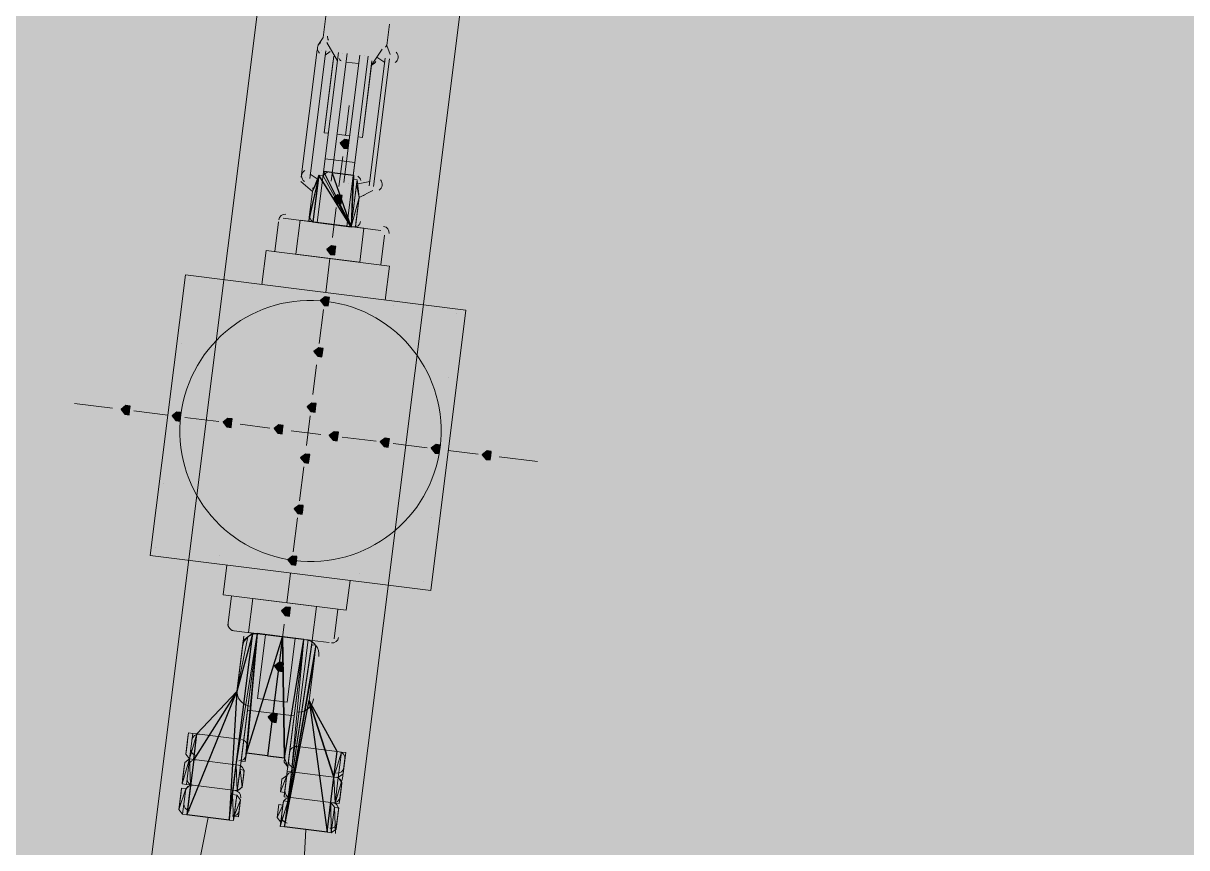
# Model space of a CAD drawing. Header units: metres. Extents: x -4 to 509425, y 7549 to 4732445.
# Drawn here: x 476065.798 to 476068.098, y 4719734.3 to 4719735.929 of the extents above; entities that cross this region are included whole.
import ezdxf

# ---------------------------------------------------------------- set-up
doc = ezdxf.new("R2010")
doc.units = ezdxf.units.M
doc.header["$LTSCALE"] = 0.01
doc.header["$MEASUREMENT"] = 0
doc.layers.get('0').update_dxf_attribs({"lineweight": 0})
doc.layers.add('_SUBESTACIÓN', color=1, linetype='Continuous')
doc.layers.add('SUBESTACION LA VID', color=253, linetype='Continuous')

# ---------------------------------------------------------------- blocks, each defined once
blk = doc.blocks.new('A$Cfff6051d')
at = {"layer": 'SUBESTACION LA VID', "transparency": 33554687}
h = blk.add_hatch(color=256, dxfattribs=at)
h.dxf.hatch_style = 2
h.paths.add_polyline_path([(476066.4413, 4719735.69), (476066.4424, 4719735.6984), (476066.434, 4719735.6994), (476066.4245, 4719735.6921), (476066.4319, 4719735.6826), (476066.4403, 4719735.6816)])
h = blk.add_hatch(color=256, dxfattribs=at)
h.dxf.hatch_style = 2
h.paths.add_polyline_path([(476066.4276, 4719735.5808), (476066.4287, 4719735.5892), (476066.4203, 4719735.5902), (476066.4108, 4719735.5829), (476066.4182, 4719735.5734), (476066.4266, 4719735.5724)])
h = blk.add_hatch(color=256, dxfattribs=at)
h.dxf.hatch_style = 2
h.paths.add_polyline_path([(476066.415, 4719735.48), (476066.4161, 4719735.4884), (476066.4077, 4719735.4894), (476066.3982, 4719735.4821), (476066.4056, 4719735.4726), (476066.414, 4719735.4716)])
h = blk.add_hatch(color=256, dxfattribs=at)
h.dxf.hatch_style = 2
h.paths.add_polyline_path([(476066.4024, 4719735.3792), (476066.4034, 4719735.3876), (476066.395, 4719735.3886), (476066.3856, 4719735.3813), (476066.3929, 4719735.3718), (476066.4013, 4719735.3708)])
h = blk.add_hatch(color=256, dxfattribs=at)
h.dxf.hatch_style = 2
h.paths.add_polyline_path([(476066.3897, 4719735.2784), (476066.3908, 4719735.2868), (476066.3824, 4719735.2878), (476066.3729, 4719735.2805), (476066.3803, 4719735.271), (476066.3887, 4719735.27)])
h = blk.add_hatch(color=256, dxfattribs=at)
h.dxf.hatch_style = 2
h.paths.add_polyline_path([(476066.376, 4719735.1692), (476066.3771, 4719735.1776), (476066.3687, 4719735.1786), (476066.3592, 4719735.1713), (476066.3666, 4719735.1618), (476066.375, 4719735.1608)])
h = blk.add_hatch(color=256, dxfattribs=at)
h.dxf.hatch_style = 2
h.paths.add_polyline_path([(476066.0085, 4719735.164), (476066.0096, 4719735.1724), (476066.0012, 4719735.1735), (476065.9917, 4719735.1661), (476065.9991, 4719735.1567), (476066.0075, 4719735.1556)])
h = blk.add_hatch(color=256, dxfattribs=at)
h.dxf.hatch_style = 2
h.paths.add_polyline_path([(476066.1093, 4719735.1514), (476066.1104, 4719735.1598), (476066.102, 4719735.1609), (476066.0925, 4719735.1535), (476066.0999, 4719735.1441), (476066.1083, 4719735.143)])
h = blk.add_hatch(color=256, dxfattribs=at)
h.dxf.hatch_style = 2
h.paths.add_polyline_path([(476066.2101, 4719735.1388), (476066.2112, 4719735.1472), (476066.2028, 4719735.1482), (476066.1933, 4719735.1409), (476066.2007, 4719735.1314), (476066.2091, 4719735.1304)])
h = blk.add_hatch(color=256, dxfattribs=at)
h.dxf.hatch_style = 2
h.paths.add_polyline_path([(476066.3109, 4719735.1261), (476066.312, 4719735.1345), (476066.3036, 4719735.1356), (476066.2941, 4719735.1282), (476066.3015, 4719735.1188), (476066.3099, 4719735.1177)])
h = blk.add_hatch(color=256, dxfattribs=at)
h.dxf.hatch_style = 2
h.paths.add_polyline_path([(476066.4201, 4719735.1124), (476066.4212, 4719735.1208), (476066.4128, 4719735.1219), (476066.4033, 4719735.1145), (476066.4107, 4719735.1051), (476066.4191, 4719735.104)])
h = blk.add_hatch(color=256, dxfattribs=at)
h.dxf.hatch_style = 2
h.paths.add_polyline_path([(476066.5209, 4719735.0998), (476066.522, 4719735.1082), (476066.5136, 4719735.1093), (476066.5041, 4719735.1019), (476066.5115, 4719735.0925), (476066.5199, 4719735.0914)])
h = blk.add_hatch(color=256, dxfattribs=at)
h.dxf.hatch_style = 2
h.paths.add_polyline_path([(476066.6217, 4719735.0872), (476066.6228, 4719735.0956), (476066.6144, 4719735.0966), (476066.6049, 4719735.0893), (476066.6123, 4719735.0798), (476066.6207, 4719735.0788)])
h = blk.add_hatch(color=256, dxfattribs=at)
h.dxf.hatch_style = 2
h.paths.add_polyline_path([(476066.7225, 4719735.0745), (476066.7236, 4719735.0829), (476066.7152, 4719735.084), (476066.7057, 4719735.0766), (476066.7131, 4719735.0672), (476066.7215, 4719735.0661)])
h = blk.add_hatch(color=256, dxfattribs=at)
h.dxf.hatch_style = 2
h.paths.add_polyline_path([(476066.3634, 4719735.0684), (476066.3645, 4719735.0768), (476066.3561, 4719735.0778), (476066.3466, 4719735.0705), (476066.354, 4719735.061), (476066.3624, 4719735.06)])
h = blk.add_hatch(color=256, dxfattribs=at)
h.dxf.hatch_style = 2
h.paths.add_polyline_path([(476066.3508, 4719734.9676), (476066.3518, 4719734.976), (476066.3434, 4719734.977), (476066.334, 4719734.9697), (476066.3413, 4719734.9602), (476066.3497, 4719734.9592)])
h = blk.add_hatch(color=256, dxfattribs=at)
h.dxf.hatch_style = 2
h.paths.add_polyline_path([(476066.3381, 4719734.8668), (476066.3392, 4719734.8752), (476066.3308, 4719734.8762), (476066.3213, 4719734.8689), (476066.3287, 4719734.8594), (476066.3371, 4719734.8584)])
h = blk.add_hatch(color=256, dxfattribs=at)
h.dxf.hatch_style = 2
h.paths.add_polyline_path([(476066.3255, 4719734.7659), (476066.3265, 4719734.7743), (476066.3181, 4719734.7754), (476066.3087, 4719734.7681), (476066.316, 4719734.7586), (476066.3244, 4719734.7575)])
h = blk.add_hatch(color=256, dxfattribs=at)
h.dxf.hatch_style = 2
h.paths.add_polyline_path([(476066.3118, 4719734.6567), (476066.3129, 4719734.6651), (476066.3045, 4719734.6662), (476066.295, 4719734.6588), (476066.3023, 4719734.6494), (476066.3107, 4719734.6483)])
h = blk.add_hatch(color=256, dxfattribs=at)
h.dxf.hatch_style = 2
h.paths.add_polyline_path([(476066.2992, 4719734.5559), (476066.3002, 4719734.5643), (476066.2918, 4719734.5654), (476066.2824, 4719734.558), (476066.2897, 4719734.5486), (476066.2981, 4719734.5475)])
at = {"layer": 'SUBESTACION LA VID', "lineweight": 15}
for p, q in [((476066.3963, 4719735.9431), (476066.391, 4719735.9011)), ((476066.517, 4719735.8853), (476066.5223, 4719735.9273)), ((476066.391, 4719735.9011), (476066.3805, 4719735.8853)), ((476066.3984, 4719735.8916), (476066.4193, 4719735.8549)), ((476066.3795, 4719735.8769), (476066.3479, 4719735.6249)), ((476066.3647, 4719735.6228), (476066.3963, 4719735.8748)), ((476066.3879, 4719735.8759), (476066.3879, 4719735.8759)), ((476066.4215, 4719735.8717), (476066.3899, 4719735.6196)), ((476066.3952, 4719735.8664), (476066.4047, 4719735.8738)), ((476066.4067, 4719735.6175), (476066.4383, 4719735.8696)), ((476066.4299, 4719735.8706), (476066.4299, 4719735.8706)), ((476066.4319, 4719735.6144), (476066.4635, 4719735.8664)), ((476066.4803, 4719735.8643), (476066.4487, 4719735.6123)), ((476066.4719, 4719735.8653), (476066.4719, 4719735.8653)), ((476066.4865, 4719735.8464), (476066.5076, 4719735.8779)), ((476066.517, 4719735.8853), (476066.5233, 4719735.8674)), ((476066.4361, 4719735.8527), (476066.4613, 4719735.8496)), ((476066.5139, 4719735.8601), (476066.4823, 4719735.6081)), ((476066.5128, 4719735.8517), (476066.4971, 4719735.8622)), ((476066.435, 4719735.7078), (476066.4424, 4719735.7666)), ((476066.4434, 4719735.7068), (476066.4182, 4719735.7099)), ((476066.4182, 4719735.7099), (476066.4434, 4719735.7068)), ((476066.4224, 4719735.607), (476066.4298, 4719735.6658)), ((476066.4088, 4719735.6343), (476066.434, 4719735.6312)), ((476066.3468, 4719735.6165), (476066.3699, 4719735.5966)), ((476066.3563, 4719735.6239), (476066.3563, 4719735.6239)), ((476066.3657, 4719735.6312), (476066.3815, 4719735.6207)), ((476066.3699, 4719735.5966), (476066.3825, 4719735.6291)), ((476066.3983, 4719735.6186), (476066.3983, 4719735.6186)), ((476066.4403, 4719735.6133), (476066.4403, 4719735.6133)), ((476066.4833, 4719735.6165), (476066.4571, 4719735.6112)), ((476066.4581, 4719735.6196), (476066.4623, 4719735.585)), ((476066.3636, 4719735.5461), (476066.3699, 4719735.5966)), ((476066.4896, 4719735.5986), (476066.4623, 4719735.585)), ((476066.4098, 4719735.5062), (476066.4171, 4719735.565)), ((476066.4623, 4719735.585), (476066.456, 4719735.5346)), ((476066.3121, 4719735.5441), (476066.3793, 4719735.5356)), ((476066.2953, 4719735.4779), (476066.3027, 4719735.5367)), ((476066.4465, 4719735.5272), (476066.3709, 4719735.5367)), ((476066.3793, 4719735.5356), (476066.4381, 4719735.5283)), ((476066.4381, 4719735.5283), (476066.5053, 4719735.5198)), ((476066.5053, 4719735.4516), (476066.5127, 4719735.5104)), ((476066.2701, 4719735.4128), (476066.2785, 4719735.48)), ((476066.2785, 4719735.48), (476066.5221, 4719735.4495)), ((476066.3961, 4719735.397), (476066.4045, 4719735.4642)), ((476066.5137, 4719735.3823), (476066.5221, 4719735.4495)), ((476066.1262, 4719735.4223), (476066.1262, 4719735.4223)), ((476066.2522, 4719735.4065), (476066.2522, 4719735.4065)), ((476066.395, 4719735.3886), (476066.395, 4719735.3886)), ((476066.3834, 4719735.2962), (476066.3919, 4719735.3634)), ((476066.5294, 4719735.3718), (476066.5294, 4719735.3718)), ((476066.6554, 4719735.356), (476066.6554, 4719735.356)), ((476066.1104, 4719735.2963), (476066.1104, 4719735.2963)), ((476066.3708, 4719735.1954), (476066.3782, 4719735.2542)), ((476066.6396, 4719735.23), (476066.6396, 4719735.23)), ((476065.9749, 4719735.1683), (476065.8993, 4719735.1777)), ((476066.0841, 4719735.1546), (476066.0169, 4719735.163)), ((476066.0925, 4719735.1535), (476066.0925, 4719735.1535)), ((476066.3582, 4719735.0946), (476066.3655, 4719735.1534)), ((476066.1849, 4719735.1419), (476066.1177, 4719735.1504)), ((476066.2857, 4719735.1293), (476066.2269, 4719735.1367)), ((476066.3865, 4719735.1167), (476066.3277, 4719735.124)), ((476066.4957, 4719735.103), (476066.4285, 4719735.1114)), ((476066.5965, 4719735.0903), (476066.5293, 4719735.0987)), ((476066.6217, 4719735.0872), (476066.6217, 4719735.0872)), ((476066.6973, 4719735.0777), (476066.6385, 4719735.0851)), ((476066.8149, 4719735.0629), (476066.7393, 4719735.0724)), ((476066.3445, 4719734.9854), (476066.3529, 4719735.0526)), ((476066.0757, 4719735.0191), (476066.0757, 4719735.0191)), ((476066.3318, 4719734.8846), (476066.3403, 4719734.9518)), ((476066.6049, 4719734.9528), (476066.6049, 4719734.9528)), ((476066.0599, 4719734.8931), (476066.0599, 4719734.8931)), ((476066.1859, 4719734.8773), (476066.1859, 4719734.8773)), ((476066.2006, 4719734.8584), (476066.1932, 4719734.7996)), ((476066.3287, 4719734.8594), (476066.3287, 4719734.8594)), ((476066.3192, 4719734.7838), (476066.3266, 4719734.8426)), ((476066.4631, 4719734.8426), (476066.4631, 4719734.8426)), ((476066.4442, 4719734.8279), (476066.4368, 4719734.7691)), ((476066.5891, 4719734.8268), (476066.5891, 4719734.8268)), ((476066.1932, 4719734.7996), (476066.4368, 4719734.7691)), ((476066.21, 4719734.7975), (476066.2026, 4719734.7387)), ((476066.42, 4719734.7712), (476066.4126, 4719734.7124)), ((476066.3066, 4719734.683), (476066.3139, 4719734.7418)), ((476066.21, 4719734.7292), (476066.2772, 4719734.7208)), ((476066.3528, 4719734.7113), (476066.2604, 4719734.7229)), ((476066.2772, 4719734.7208), (476066.336, 4719734.7134)), ((476066.231, 4719734.6925), (476066.2204, 4719734.6085)), ((476066.336, 4719734.7134), (476066.4032, 4719734.705)), ((476066.3632, 4719734.5906), (476066.3738, 4719734.6746)), ((476066.2939, 4719734.5822), (476066.3013, 4719734.641)), ((476066.1416, 4719734.5245), (476066.2204, 4719734.6085)), ((476066.4189, 4719734.4897), (476066.3632, 4719734.5906)), ((476066.2414, 4719734.5717), (476066.3338, 4719734.5601)), ((476066.2813, 4719734.4814), (476066.2887, 4719734.5402)), ((476066.1206, 4719734.493), (476066.1227, 4719734.5098)), ((476066.1416, 4719734.5245), (476066.2256, 4719734.514)), ((476066.2403, 4719734.4951), (476066.2382, 4719734.4783)), ((476066.3149, 4719734.4772), (476066.2393, 4719734.4867)), ((476066.3159, 4719734.4856), (476066.3138, 4719734.4688)), ((476066.4189, 4719734.4897), (476066.3349, 4719734.5003)), ((476066.2193, 4719734.4636), (476066.1353, 4719734.4741)), ((476066.1353, 4719734.4741), (476066.2193, 4719734.4636)), ((476066.4314, 4719734.454), (476066.4335, 4719734.4708)), ((476066.1133, 4719734.4342), (476066.1164, 4719734.4594)), ((476066.234, 4719734.4447), (476066.2309, 4719734.4195)), ((476066.3285, 4719734.4499), (476066.4125, 4719734.4393)), ((476066.4125, 4719734.4393), (476066.3285, 4719734.4499)), ((476066.213, 4719734.4132), (476066.129, 4719734.4237)), ((476066.129, 4719734.4237), (476066.213, 4719734.4132)), ((476066.3096, 4719734.4352), (476066.3065, 4719734.41)), ((476066.4241, 4719734.3952), (476066.4272, 4719734.4204)), ((476066.1069, 4719734.3838), (476066.1101, 4719734.409)), ((476066.2277, 4719734.3942), (476066.2245, 4719734.369)), ((476066.3222, 4719734.3995), (476066.4062, 4719734.3889)), ((476066.4062, 4719734.3889), (476066.3222, 4719734.3995)), ((476066.3033, 4719734.3848), (476066.3001, 4719734.3596)), ((476066.4177, 4719734.3448), (476066.4209, 4719734.37)), ((476065.9764, 4719733.4104), (476066.1636, 4719734.3596)), ((476066.2056, 4719734.3544), (476066.1216, 4719734.3649)), ((476066.3568, 4719734.3354), (476066.304, 4719733.3693)), ((476066.3148, 4719734.3407), (476066.3988, 4719734.3301))]:
    blk.add_line(p, q, dxfattribs=at)
at = {"layer": 'SUBESTACION LA VID', "lineweight": 0}
for p, q in [((476066.252, 4719734.724), (476066.2193, 4719734.4636)), ((476066.2277, 4719734.4625), (476066.2604, 4719734.7229)), ((476066.2604, 4719734.7229), (476066.2288, 4719734.4709)), ((476066.2288, 4719734.4709), (476066.2604, 4719734.7229)), ((476066.2288, 4719734.4709), (476066.2604, 4719734.7229)), ((476066.2372, 4719734.4699), (476066.2604, 4719734.7229)), ((476066.2372, 4719734.4699), (476066.2604, 4719734.7229)), ((476066.3148, 4719734.3407), (476066.3696, 4719734.7092)), ((476066.3212, 4719734.4593), (476066.3528, 4719734.7113)), ((476066.3212, 4719734.4593), (476066.3528, 4719734.7113)), ((476066.3612, 4719734.7103), (476066.3285, 4719734.4499)), ((476066.1248, 4719734.5266), (476066.1196, 4719734.4846)), ((476066.1248, 4719734.5266), (476066.1196, 4719734.4846)), ((476066.1238, 4719734.5182), (476066.1196, 4719734.4846)), ((476066.1238, 4719734.5182), (476066.1196, 4719734.4846)), ((476066.1238, 4719734.5182), (476066.1206, 4719734.493)), ((476066.4273, 4719734.4887), (476066.4125, 4719734.4393)), ((476066.4273, 4719734.4887), (476066.4209, 4719734.4383)), ((476066.4357, 4719734.4876), (476066.4293, 4719734.4372)), ((476066.1175, 4719734.4678), (476066.1133, 4719734.4342)), ((476066.1175, 4719734.4678), (476066.1133, 4719734.4342)), ((476066.1269, 4719734.4751), (476066.1206, 4719734.4247)), ((476066.1269, 4719734.4751), (476066.1206, 4719734.4247)), ((476066.213, 4719734.4132), (476066.2193, 4719734.4636)), ((476066.213, 4719734.4132), (476066.2193, 4719734.4636)), ((476066.3138, 4719734.4688), (476066.3149, 4719734.4772)), ((476066.3212, 4719734.4593), (476066.3149, 4719734.4772)), ((476066.3212, 4719734.4593), (476066.3149, 4719734.4772)), ((476066.3212, 4719734.4593), (476066.3149, 4719734.4772)), ((476066.4346, 4719734.4792), (476066.4304, 4719734.4456)), ((476066.4346, 4719734.4792), (476066.4304, 4719734.4456)), ((476066.4346, 4719734.4792), (476066.4304, 4719734.4456)), ((476066.1164, 4719734.4594), (476066.1133, 4719734.4342)), ((476066.2214, 4719734.4121), (476066.2267, 4719734.4541)), ((476066.2214, 4719734.4121), (476066.2267, 4719734.4541)), ((476066.2214, 4719734.4121), (476066.2267, 4719734.4541)), ((476066.2214, 4719734.4121), (476066.2267, 4719734.4541)), ((476066.3138, 4719734.4005), (476066.3191, 4719734.4425)), ((476066.3138, 4719734.4005), (476066.3191, 4719734.4425)), ((476066.3149, 4719734.4089), (476066.3191, 4719734.4425)), ((476066.3149, 4719734.4089), (476066.3191, 4719734.4425)), ((476066.3222, 4719734.3995), (476066.3285, 4719734.4499)), ((476066.3222, 4719734.3995), (476066.3285, 4719734.4499)), ((476066.3988, 4719734.3301), (476066.4125, 4719734.4393)), ((476066.4125, 4719734.4393), (476066.4146, 4719734.3879)), ((476066.1112, 4719734.4174), (476066.1059, 4719734.3754)), ((476066.1112, 4719734.4174), (476066.1059, 4719734.3754)), ((476066.1196, 4719734.4163), (476066.1059, 4719734.3754)), ((476066.1196, 4719734.4163), (476066.1132, 4719734.3659)), ((476066.1196, 4719734.4163), (476066.1132, 4719734.3659)), ((476066.1196, 4719734.4163), (476066.1132, 4719734.3659)), ((476066.1196, 4719734.4163), (476066.1132, 4719734.3659)), ((476066.4293, 4719734.4372), (476066.4146, 4719734.3879)), ((476066.4283, 4719734.4288), (476066.423, 4719734.3868)), ((476066.4283, 4719734.4288), (476066.4241, 4719734.3952)), ((476066.4283, 4719734.4288), (476066.4241, 4719734.3952)), ((476066.4283, 4719734.4288), (476066.4241, 4719734.3952)), ((476066.1101, 4719734.409), (476066.1059, 4719734.3754)), ((476066.1101, 4719734.409), (476066.1059, 4719734.3754)), ((476066.1101, 4719734.409), (476066.1059, 4719734.3754)), ((476066.1101, 4719734.409), (476066.1069, 4719734.3838)), ((476066.214, 4719734.3533), (476066.212, 4719734.4048)), ((476066.2151, 4719734.3617), (476066.2204, 4719734.4037)), ((476066.2151, 4719734.3617), (476066.2204, 4719734.4037)), ((476066.2151, 4719734.3617), (476066.2204, 4719734.4037)), ((476066.2151, 4719734.3617), (476066.2204, 4719734.4037)), ((476066.2151, 4719734.3617), (476066.2193, 4719734.3953)), ((476066.2235, 4719734.3606), (476066.2277, 4719734.3942)), ((476066.2235, 4719734.3606), (476066.2277, 4719734.3942)), ((476066.2245, 4719734.369), (476066.2277, 4719734.3942)), ((476066.3075, 4719734.3501), (476066.3128, 4719734.3921)), ((476066.3075, 4719734.3501), (476066.3128, 4719734.3921)), ((476066.3001, 4719734.3596), (476066.3033, 4719734.3848)), ((476066.3001, 4719734.3596), (476066.3033, 4719734.3848)), ((476066.3001, 4719734.3596), (476066.3033, 4719734.3848)), ((476066.3064, 4719734.3417), (476066.3212, 4719734.3911)), ((476066.3075, 4719734.3501), (476066.3117, 4719734.3837)), ((476066.3075, 4719734.3501), (476066.3117, 4719734.3837)), ((476066.3075, 4719734.3501), (476066.3117, 4719734.3837)), ((476066.3148, 4719734.3407), (476066.3212, 4719734.3911)), ((476066.4062, 4719734.3889), (476066.4072, 4719734.3291)), ((476066.4136, 4719734.3795), (476066.4072, 4719734.3291)), ((476066.4136, 4719734.3795), (476066.4072, 4719734.3291)), ((476066.4136, 4719734.3795), (476066.4072, 4719734.3291)), ((476066.4136, 4719734.3795), (476066.4156, 4719734.328)), ((476066.422, 4719734.3784), (476066.4167, 4719734.3364)), ((476066.422, 4719734.3784), (476066.4167, 4719734.3364)), ((476066.422, 4719734.3784), (476066.4167, 4719734.3364)), ((476066.4209, 4719734.37), (476066.4167, 4719734.3364)), ((476066.4209, 4719734.37), (476066.4167, 4719734.3364))]:
    blk.add_line(p, q, dxfattribs=at)
at = {"layer": 'SUBESTACION LA VID', "lineweight": 15}
for points in [[(476070.2133, 4719767.478), (476069.9721, 4719765.5543), (476065.5889, 4719730.5921)], [(476065.9837, 4719730.5426), (476070.3669, 4719765.5048), (476070.6081, 4719767.4285)], [(476066.412, 4719735.8643), (476066.393, 4719735.7131), (476066.4014, 4719735.712)], [(476066.4014, 4719735.712), (476066.393, 4719735.7131), (476066.4109, 4719735.8559)], [(476066.4602, 4719735.7047), (476066.4686, 4719735.7036), (476066.4876, 4719735.8548)], [(476066.4865, 4719735.8464), (476066.4686, 4719735.7036), (476066.4602, 4719735.7047)], [(476066.5223, 4719735.859), (476066.5223, 4719735.859), (476066.4907, 4719735.607)], [(476066.3793, 4719735.5356), (476066.3951, 4719735.6616), (476066.4539, 4719735.6543), (476066.4381, 4719735.5283)], [(476066.3699, 4719735.5966), (476066.3636, 4719735.5461), (476066.3625, 4719735.5377), (476066.3709, 4719735.5367), (476066.4465, 4719735.5272), (476066.4549, 4719735.5262), (476066.456, 4719735.5346), (476066.4623, 4719735.585), (476066.4571, 4719735.6112), (476066.4581, 4719735.6196), (476066.4497, 4719735.6207), (476066.4508, 4719735.6291), (476066.4088, 4719735.6343), (476066.392, 4719735.6364), (476066.3909, 4719735.628), (476066.3825, 4719735.6291), (476066.3815, 4719735.6207), (476066.3699, 4719735.5966)], [(476066.3457, 4719735.5399), (476066.3373, 4719735.4727), (476066.4633, 4719735.4569), (476066.4717, 4719735.5241), (476066.3457, 4719735.5399)], [(476066.6733, 4719735.3623), (476066.6038, 4719734.8078), (476066.0494, 4719734.8774), (476066.1189, 4719735.4318), (476066.6733, 4719735.3623)], [(476066.2436, 4719734.725), (476066.252, 4719734.7922), (476066.378, 4719734.7764), (476066.3696, 4719734.7092), (476066.2436, 4719734.725)], [(476066.2204, 4719734.6085), (476066.231, 4719734.6925), (476066.232, 4719734.7009), (476066.2331, 4719734.7093), (476066.2425, 4719734.7166), (476066.252, 4719734.724), (476066.2604, 4719734.7229), (476066.3108, 4719734.7166), (476066.2813, 4719734.4814), (476066.2393, 4719734.4867), (476066.2382, 4719734.4783), (476066.2372, 4719734.4699), (476066.2288, 4719734.4709), (476066.2277, 4719734.4625), (476066.2193, 4719734.4636), (476066.2277, 4719734.4625), (476066.2267, 4719734.4541), (476066.2351, 4719734.4531), (476066.234, 4719734.4447), (476066.2309, 4719734.4195), (476066.2214, 4719734.4121), (476066.213, 4719734.4132), (476066.212, 4719734.4048), (476066.2204, 4719734.4037), (476066.2277, 4719734.3942), (476066.2245, 4719734.369), (476066.2235, 4719734.3606), (476066.2151, 4719734.3617), (476066.214, 4719734.3533), (476066.2056, 4719734.3544), (476066.1216, 4719734.3649), (476066.1132, 4719734.3659), (476066.1059, 4719734.3754), (476066.1069, 4719734.3838), (476066.1101, 4719734.409), (476066.1112, 4719734.4174), (476066.1196, 4719734.4163), (476066.129, 4719734.4237), (476066.1206, 4719734.4247), (476066.1122, 4719734.4258), (476066.1133, 4719734.4342), (476066.1164, 4719734.4594), (476066.1175, 4719734.4678), (476066.1269, 4719734.4751), (476066.1353, 4719734.4741), (476066.1269, 4719734.4751), (476066.1196, 4719734.4846), (476066.1206, 4719734.493), (476066.1227, 4719734.5098), (476066.1238, 4719734.5182), (476066.1248, 4719734.5266), (476066.1332, 4719734.5255), (476066.1416, 4719734.5245), (476066.2204, 4719734.6085)], [(476066.2772, 4719734.7208), (476066.2614, 4719734.5948), (476066.3202, 4719734.5874), (476066.336, 4719734.7134)], [(476066.3632, 4719734.5906), (476066.3738, 4719734.6746), (476066.3748, 4719734.683), (476066.3759, 4719734.6914), (476066.3769, 4719734.6998), (476066.3685, 4719734.7008), (476066.3696, 4719734.7092), (476066.3612, 4719734.7103), (476066.3528, 4719734.7113), (476066.3108, 4719734.7166), (476066.2813, 4719734.4814), (476066.3149, 4719734.4772), (476066.3138, 4719734.4688), (476066.3212, 4719734.4593), (476066.3201, 4719734.4509), (476066.3285, 4719734.4499), (476066.3201, 4719734.4509), (476066.3191, 4719734.4425), (476066.3096, 4719734.4352), (476066.3065, 4719734.41), (476066.3149, 4719734.4089), (476066.3138, 4719734.4005), (476066.3222, 4719734.3995), (476066.3212, 4719734.3911), (476066.3128, 4719734.3921), (476066.3117, 4719734.3837), (476066.3033, 4719734.3848), (476066.3001, 4719734.3596), (476066.3075, 4719734.3501), (476066.3064, 4719734.3417), (476066.3148, 4719734.3407), (476066.3988, 4719734.3301), (476066.4072, 4719734.3291), (476066.4167, 4719734.3364), (476066.4177, 4719734.3448), (476066.4209, 4719734.37), (476066.422, 4719734.3784), (476066.4136, 4719734.3795), (476066.4062, 4719734.3889), (476066.4146, 4719734.3879), (476066.423, 4719734.3868), (476066.4241, 4719734.3952), (476066.4272, 4719734.4204), (476066.4283, 4719734.4288), (476066.4209, 4719734.4383), (476066.4125, 4719734.4393), (476066.4209, 4719734.4383), (476066.4304, 4719734.4456), (476066.4314, 4719734.454), (476066.4335, 4719734.4708), (476066.4346, 4719734.4792), (476066.4357, 4719734.4876), (476066.4273, 4719734.4887), (476066.4189, 4719734.4897), (476066.3632, 4719734.5906)]]:
    blk.add_lwpolyline(points, dxfattribs=at)
at = {"layer": 'SUBESTACION LA VID'}
for points in [[(476066.4413, 4719735.69), (476066.4424, 4719735.6984), (476066.434, 4719735.6994), (476066.4245, 4719735.6921), (476066.4319, 4719735.6826), (476066.4403, 4719735.6816)], [(476066.3709, 4719735.5367), (476066.4465, 4719735.5272), (476066.3825, 4719735.6291)], [(476066.4276, 4719735.5808), (476066.4287, 4719735.5892), (476066.4203, 4719735.5902), (476066.4108, 4719735.5829), (476066.4182, 4719735.5734), (476066.4266, 4719735.5724)], [(476066.415, 4719735.48), (476066.4161, 4719735.4884), (476066.4077, 4719735.4894), (476066.3982, 4719735.4821), (476066.4056, 4719735.4726), (476066.414, 4719735.4716)], [(476066.4024, 4719735.3792), (476066.4034, 4719735.3876), (476066.395, 4719735.3886), (476066.3856, 4719735.3813), (476066.3929, 4719735.3718), (476066.4013, 4719735.3708)], [(476066.3897, 4719735.2784), (476066.3908, 4719735.2868), (476066.3824, 4719735.2878), (476066.3729, 4719735.2805), (476066.3803, 4719735.271), (476066.3887, 4719735.27)], [(476066.376, 4719735.1692), (476066.3771, 4719735.1776), (476066.3687, 4719735.1786), (476066.3592, 4719735.1713), (476066.3666, 4719735.1618), (476066.375, 4719735.1608)], [(476066.0085, 4719735.164), (476066.0096, 4719735.1724), (476066.0012, 4719735.1735), (476065.9917, 4719735.1661), (476065.9991, 4719735.1567), (476066.0075, 4719735.1556)], [(476066.1093, 4719735.1514), (476066.1104, 4719735.1598), (476066.102, 4719735.1609), (476066.0925, 4719735.1535), (476066.0999, 4719735.1441), (476066.1083, 4719735.143)], [(476066.2101, 4719735.1388), (476066.2112, 4719735.1472), (476066.2028, 4719735.1482), (476066.1933, 4719735.1409), (476066.2007, 4719735.1314), (476066.2091, 4719735.1304)], [(476066.3109, 4719735.1261), (476066.312, 4719735.1345), (476066.3036, 4719735.1356), (476066.2941, 4719735.1282), (476066.3015, 4719735.1188), (476066.3099, 4719735.1177)], [(476066.4201, 4719735.1124), (476066.4212, 4719735.1208), (476066.4128, 4719735.1219), (476066.4033, 4719735.1145), (476066.4107, 4719735.1051), (476066.4191, 4719735.104)], [(476066.5209, 4719735.0998), (476066.522, 4719735.1082), (476066.5136, 4719735.1093), (476066.5041, 4719735.1019), (476066.5115, 4719735.0925), (476066.5199, 4719735.0914)], [(476066.6217, 4719735.0872), (476066.6228, 4719735.0956), (476066.6144, 4719735.0966), (476066.6049, 4719735.0893), (476066.6123, 4719735.0798), (476066.6207, 4719735.0788)], [(476066.7225, 4719735.0745), (476066.7236, 4719735.0829), (476066.7152, 4719735.084), (476066.7057, 4719735.0766), (476066.7131, 4719735.0672), (476066.7215, 4719735.0661)], [(476066.3634, 4719735.0684), (476066.3645, 4719735.0768), (476066.3561, 4719735.0778), (476066.3466, 4719735.0705), (476066.354, 4719735.061), (476066.3624, 4719735.06)], [(476066.3508, 4719734.9676), (476066.3518, 4719734.976), (476066.3434, 4719734.977), (476066.334, 4719734.9697), (476066.3413, 4719734.9602), (476066.3497, 4719734.9592)], [(476066.3381, 4719734.8668), (476066.3392, 4719734.8752), (476066.3308, 4719734.8762), (476066.3213, 4719734.8689), (476066.3287, 4719734.8594), (476066.3371, 4719734.8584)], [(476066.3255, 4719734.7659), (476066.3265, 4719734.7743), (476066.3181, 4719734.7754), (476066.3087, 4719734.7681), (476066.316, 4719734.7586), (476066.3244, 4719734.7575)], [(476066.3149, 4719734.4772), (476066.3108, 4719734.7166), (476066.2813, 4719734.4814)], [(476066.3528, 4719734.7113), (476066.3108, 4719734.7166), (476066.3149, 4719734.4772)], [(476066.3118, 4719734.6567), (476066.3129, 4719734.6651), (476066.3045, 4719734.6662), (476066.295, 4719734.6588), (476066.3023, 4719734.6494), (476066.3107, 4719734.6483)], [(476066.4189, 4719734.4897), (476066.3632, 4719734.5906), (476066.4125, 4719734.4393)], [(476066.2992, 4719734.5559), (476066.3002, 4719734.5643), (476066.2918, 4719734.5654), (476066.2824, 4719734.558), (476066.2897, 4719734.5486), (476066.2981, 4719734.5475)]]:
    blk.add_lwpolyline(points, close=True, dxfattribs=at)
at = {"layer": 'SUBESTACION LA VID', "lineweight": 0}
for points in [[(476066.4413, 4719735.69), (476066.4424, 4719735.6984), (476066.434, 4719735.6994), (476066.4245, 4719735.6921), (476066.4319, 4719735.6826), (476066.4403, 4719735.6816)], [(476066.3709, 4719735.5367), (476066.4465, 4719735.5272), (476066.3825, 4719735.6291)], [(476066.4276, 4719735.5808), (476066.4287, 4719735.5892), (476066.4203, 4719735.5902), (476066.4108, 4719735.5829), (476066.4182, 4719735.5734), (476066.4266, 4719735.5724)], [(476066.415, 4719735.48), (476066.4161, 4719735.4884), (476066.4077, 4719735.4894), (476066.3982, 4719735.4821), (476066.4056, 4719735.4726), (476066.414, 4719735.4716)], [(476066.4024, 4719735.3792), (476066.4034, 4719735.3876), (476066.395, 4719735.3886), (476066.3856, 4719735.3813), (476066.3929, 4719735.3718), (476066.4013, 4719735.3708)], [(476066.3897, 4719735.2784), (476066.3908, 4719735.2868), (476066.3824, 4719735.2878), (476066.3729, 4719735.2805), (476066.3803, 4719735.271), (476066.3887, 4719735.27)], [(476066.376, 4719735.1692), (476066.3771, 4719735.1776), (476066.3687, 4719735.1786), (476066.3592, 4719735.1713), (476066.3666, 4719735.1618), (476066.375, 4719735.1608)], [(476066.0085, 4719735.164), (476066.0096, 4719735.1724), (476066.0012, 4719735.1735), (476065.9917, 4719735.1661), (476065.9991, 4719735.1567), (476066.0075, 4719735.1556)], [(476066.1093, 4719735.1514), (476066.1104, 4719735.1598), (476066.102, 4719735.1609), (476066.0925, 4719735.1535), (476066.0999, 4719735.1441), (476066.1083, 4719735.143)], [(476066.2101, 4719735.1388), (476066.2112, 4719735.1472), (476066.2028, 4719735.1482), (476066.1933, 4719735.1409), (476066.2007, 4719735.1314), (476066.2091, 4719735.1304)], [(476066.3109, 4719735.1261), (476066.312, 4719735.1345), (476066.3036, 4719735.1356), (476066.2941, 4719735.1282), (476066.3015, 4719735.1188), (476066.3099, 4719735.1177)], [(476066.4201, 4719735.1124), (476066.4212, 4719735.1208), (476066.4128, 4719735.1219), (476066.4033, 4719735.1145), (476066.4107, 4719735.1051), (476066.4191, 4719735.104)], [(476066.5209, 4719735.0998), (476066.522, 4719735.1082), (476066.5136, 4719735.1093), (476066.5041, 4719735.1019), (476066.5115, 4719735.0925), (476066.5199, 4719735.0914)], [(476066.6217, 4719735.0872), (476066.6228, 4719735.0956), (476066.6144, 4719735.0966), (476066.6049, 4719735.0893), (476066.6123, 4719735.0798), (476066.6207, 4719735.0788)], [(476066.7225, 4719735.0745), (476066.7236, 4719735.0829), (476066.7152, 4719735.084), (476066.7057, 4719735.0766), (476066.7131, 4719735.0672), (476066.7215, 4719735.0661)], [(476066.3634, 4719735.0684), (476066.3645, 4719735.0768), (476066.3561, 4719735.0778), (476066.3466, 4719735.0705), (476066.354, 4719735.061), (476066.3624, 4719735.06)], [(476066.3508, 4719734.9676), (476066.3518, 4719734.976), (476066.3434, 4719734.977), (476066.334, 4719734.9697), (476066.3413, 4719734.9602), (476066.3497, 4719734.9592)], [(476066.3381, 4719734.8668), (476066.3392, 4719734.8752), (476066.3308, 4719734.8762), (476066.3213, 4719734.8689), (476066.3287, 4719734.8594), (476066.3371, 4719734.8584)], [(476066.3255, 4719734.7659), (476066.3265, 4719734.7743), (476066.3181, 4719734.7754), (476066.3087, 4719734.7681), (476066.316, 4719734.7586), (476066.3244, 4719734.7575)], [(476066.3149, 4719734.4772), (476066.3108, 4719734.7166), (476066.2813, 4719734.4814)], [(476066.3528, 4719734.7113), (476066.3108, 4719734.7166), (476066.3149, 4719734.4772)], [(476066.3118, 4719734.6567), (476066.3129, 4719734.6651), (476066.3045, 4719734.6662), (476066.295, 4719734.6588), (476066.3023, 4719734.6494), (476066.3107, 4719734.6483)], [(476066.4189, 4719734.4897), (476066.3632, 4719734.5906), (476066.4125, 4719734.4393)], [(476066.2992, 4719734.5559), (476066.3002, 4719734.5643), (476066.2918, 4719734.5654), (476066.2824, 4719734.558), (476066.2897, 4719734.5486), (476066.2981, 4719734.5475)]]:
    blk.add_lwpolyline(points, close=True, dxfattribs=at)
for points in [[(476066.392, 4719735.6364), (476066.4465, 4719735.5272), (476066.3909, 4719735.628), (476066.4465, 4719735.5272), (476066.3825, 4719735.6291)], [(476066.3825, 4719735.6291), (476066.3709, 4719735.5367), (476066.3815, 4719735.6207), (476066.3709, 4719735.5367), (476066.3815, 4719735.6207), (476066.3625, 4719735.5377), (476066.3815, 4719735.6207), (476066.3625, 4719735.5377)], [(476066.3815, 4719735.6207), (476066.3636, 4719735.5461), (476066.3699, 4719735.5966), (476066.3636, 4719735.5461), (476066.3699, 4719735.5966), (476066.3636, 4719735.5461), (476066.3699, 4719735.5966)], [(476066.4497, 4719735.6207), (476066.4465, 4719735.5272), (476066.4497, 4719735.6207)], [(476066.4623, 4719735.585), (476066.4465, 4719735.5272), (476066.4571, 4719735.6112), (476066.4465, 4719735.5272), (476066.4581, 4719735.6196), (476066.4465, 4719735.5272), (476066.4581, 4719735.6196)], [(476066.4623, 4719735.585), (476066.456, 4719735.5346), (476066.4623, 4719735.585), (476066.456, 4719735.5346), (476066.4623, 4719735.585), (476066.4549, 4719735.5262), (476066.4623, 4719735.585), (476066.4549, 4719735.5262)], [(476066.252, 4719734.724), (476066.2056, 4719734.3544), (476066.2193, 4719734.4636), (476066.213, 4719734.4132)], [(476066.213, 4719734.4132), (476066.2193, 4719734.4636), (476066.252, 4719734.724)], [(476066.252, 4719734.724), (476066.2193, 4719734.4636), (476066.213, 4719734.4132)], [(476066.2604, 4719734.7229), (476066.2193, 4719734.4636), (476066.2214, 4719734.4121)], [(476066.2341, 4719734.7177), (476066.2204, 4719734.6085), (476066.2425, 4719734.7166), (476066.2204, 4719734.6085)], [(476066.2214, 4719734.4121), (476066.2277, 4719734.4625), (476066.2604, 4719734.7229), (476066.2277, 4719734.4625)], [(476066.2604, 4719734.7229), (476066.2382, 4719734.4783), (476066.2393, 4719734.4867)], [(476066.232, 4719734.7009), (476066.2204, 4719734.6085), (476066.2331, 4719734.7093), (476066.2204, 4719734.6085), (476066.2331, 4719734.7093)], [(476066.3212, 4719734.4593), (476066.3528, 4719734.7113), (476066.3201, 4719734.4509), (476066.3138, 4719734.4005)], [(476066.3138, 4719734.4005), (476066.3201, 4719734.4509), (476066.3528, 4719734.7113)], [(476066.3685, 4719734.7008), (476066.3148, 4719734.3407), (476066.3685, 4719734.7008)], [(476066.3769, 4719734.6998), (476066.3148, 4719734.3407), (476066.3759, 4719734.6914), (476066.3148, 4719734.3407), (476066.3759, 4719734.6914)], [(476066.3222, 4719734.3995), (476066.3285, 4719734.4499), (476066.3528, 4719734.7113)], [(476066.3222, 4719734.3995), (476066.3285, 4719734.4499), (476066.3612, 4719734.7103)], [(476066.3612, 4719734.7103), (476066.3285, 4719734.4499), (476066.3222, 4719734.3995), (476066.3285, 4719734.4499)], [(476066.3612, 4719734.7103), (476066.3285, 4719734.4499), (476066.3222, 4719734.3995)], [(476066.3748, 4719734.683), (476066.3148, 4719734.3407), (476066.3738, 4719734.6746)], [(476066.1332, 4719734.5255), (476066.1269, 4719734.4751), (476066.1122, 4719734.4258)], [(476066.1238, 4719734.5182), (476066.1196, 4719734.4846), (476066.1238, 4719734.5182)], [(476066.1206, 4719734.4247), (476066.1269, 4719734.4751), (476066.1332, 4719734.5255)], [(476066.1206, 4719734.4247), (476066.1269, 4719734.4751), (476066.1332, 4719734.5255)], [(476066.1332, 4719734.5255), (476066.1269, 4719734.4751), (476066.1416, 4719734.5245)], [(476066.1416, 4719734.5245), (476066.1269, 4719734.4751), (476066.129, 4719734.4237)], [(476066.4273, 4719734.4887), (476066.4209, 4719734.4383), (476066.4146, 4719734.3879)], [(476066.4273, 4719734.4887), (476066.4209, 4719734.4383), (476066.4146, 4719734.3879)], [(476066.4146, 4719734.3879), (476066.4209, 4719734.4383), (476066.4273, 4719734.4887)], [(476066.4357, 4719734.4876), (476066.4304, 4719734.4456), (476066.4357, 4719734.4876)], [(476066.1175, 4719734.4678), (476066.1122, 4719734.4258), (476066.1175, 4719734.4678)], [(476066.1175, 4719734.4678), (476066.1133, 4719734.4342), (476066.1175, 4719734.4678)], [(476066.1353, 4719734.4741), (476066.1216, 4719734.3649), (476066.129, 4719734.4237)], [(476066.2214, 4719734.4121), (476066.2277, 4719734.4625), (476066.2214, 4719734.4121)], [(476066.4304, 4719734.4456), (476066.4346, 4719734.4792), (476066.4314, 4719734.454)], [(476066.2214, 4719734.4121), (476066.2267, 4719734.4541), (476066.2214, 4719734.4121)], [(476066.2309, 4719734.4195), (476066.2267, 4719734.4541), (476066.2309, 4719734.4195)], [(476066.2309, 4719734.4195), (476066.2351, 4719734.4531), (476066.2309, 4719734.4195)], [(476066.2351, 4719734.4531), (476066.2309, 4719734.4195), (476066.234, 4719734.4447)], [(476066.2309, 4719734.4195), (476066.234, 4719734.4447), (476066.2309, 4719734.4195)], [(476066.3065, 4719734.41), (476066.3191, 4719734.4425), (476066.3149, 4719734.4089)], [(476066.3191, 4719734.4425), (476066.3138, 4719734.4005), (476066.3201, 4719734.4509)], [(476066.3138, 4719734.4005), (476066.3191, 4719734.4425), (476066.3138, 4719734.4005)], [(476066.3285, 4719734.4499), (476066.3148, 4719734.3407), (476066.3222, 4719734.3995)], [(476066.3149, 4719734.4089), (476066.3191, 4719734.4425), (476066.3149, 4719734.4089)], [(476066.3065, 4719734.41), (476066.3096, 4719734.4352), (476066.3065, 4719734.41)], [(476066.4283, 4719734.4288), (476066.423, 4719734.3868), (476066.4283, 4719734.4288)], [(476066.4272, 4719734.4204), (476066.4241, 4719734.3952), (476066.4283, 4719734.4288)], [(476066.213, 4719734.4132), (476066.2056, 4719734.3544), (476066.212, 4719734.4048)], [(476066.2056, 4719734.3544), (476066.212, 4719734.4048), (476066.2056, 4719734.3544)], [(476066.2056, 4719734.3544), (476066.212, 4719734.4048), (476066.2056, 4719734.3544)], [(476066.214, 4719734.3533), (476066.2204, 4719734.4037), (476066.214, 4719734.3533)], [(476066.214, 4719734.3533), (476066.2204, 4719734.4037), (476066.214, 4719734.3533)], [(476066.214, 4719734.3533), (476066.2204, 4719734.4037), (476066.214, 4719734.3533)], [(476066.2151, 4719734.3617), (476066.2204, 4719734.4037), (476066.2151, 4719734.3617)], [(476066.2151, 4719734.3617), (476066.2277, 4719734.3942), (476066.2235, 4719734.3606)], [(476066.2245, 4719734.369), (476066.2277, 4719734.3942), (476066.2245, 4719734.369)], [(476066.3064, 4719734.3417), (476066.3128, 4719734.3921), (476066.3064, 4719734.3417)], [(476066.3064, 4719734.3417), (476066.3128, 4719734.3921), (476066.3064, 4719734.3417)], [(476066.3075, 4719734.3501), (476066.3128, 4719734.3921), (476066.3075, 4719734.3501)], [(476066.3075, 4719734.3501), (476066.3128, 4719734.3921), (476066.3075, 4719734.3501)], [(476066.3001, 4719734.3596), (476066.3117, 4719734.3837), (476066.3075, 4719734.3501)], [(476066.3148, 4719734.3407), (476066.3212, 4719734.3911), (476066.3148, 4719734.3407)], [(476066.3148, 4719734.3407), (476066.3212, 4719734.3911), (476066.3148, 4719734.3407)], [(476066.3148, 4719734.3407), (476066.3212, 4719734.3911), (476066.3148, 4719734.3407)], [(476066.4177, 4719734.3448), (476066.4209, 4719734.37), (476066.4167, 4719734.3364)]]:
    blk.add_lwpolyline(points, dxfattribs=at)
at = {"layer": 'SUBESTACION LA VID', "lineweight": 15}
for points, knots in [([(476066.3866, 4719735.8908), (476066.3831, 4719735.8889), (476066.3806, 4719735.8854), (476066.38, 4719735.8814), (476066.3794, 4719735.8774), (476066.3808, 4719735.8733), (476066.3837, 4719735.8705)], [0, 0, 0, 0, 1, 1, 1, 2, 2, 2, 2]), ([(476066.5334, 4719735.8517), (476066.5369, 4719735.8538), (476066.5392, 4719735.8573), (476066.5396, 4719735.8614), (476066.54, 4719735.8654), (476066.5385, 4719735.8694), (476066.5355, 4719735.8721)], [0, 0, 0, 0, 1, 1, 1, 2, 2, 2, 2]), ([(476066.3546, 4719735.6385), (476066.3507, 4719735.6362), (476066.3483, 4719735.6321), (476066.3483, 4719735.6276), (476066.3483, 4719735.6231), (476066.3506, 4719735.6189), (476066.3545, 4719735.6166)], [0, 0, 0, 0, 1, 1, 1, 2, 2, 2, 2]), ([(476066.5018, 4719735.5997), (476066.5052, 4719735.6017), (476066.5075, 4719735.6051), (476066.508, 4719735.609), (476066.5085, 4719735.6129), (476066.5072, 4719735.6169), (476066.5044, 4719735.6197)], [0, 0, 0, 0, 1, 1, 1, 2, 2, 2, 2]), ([(476066.3982, 4719735.3797), (476066.2567, 4719735.3974), (476066.1276, 4719735.2971), (476066.1098, 4719735.1556), (476066.0921, 4719735.0141), (476066.1924, 4719734.885), (476066.3339, 4719734.8673), (476066.4754, 4719734.8495), (476066.6045, 4719734.9499), (476066.6223, 4719735.0914), (476066.64, 4719735.2329), (476066.5397, 4719735.362), (476066.3982, 4719735.3797)], [0, 0, 0, 0, 1, 1, 1, 2, 2, 2, 3, 3, 3, 4, 4, 4, 4])]:
    blk.add_open_spline(points, degree=3, knots=knots, dxfattribs=at)
for points in [[(476066.3999, 4719735.9042), (476066.3996, 4719735.9015), (476066.4002, 4719735.8987), (476066.4015, 4719735.8963)], [(476066.5141, 4719735.8822), (476066.516, 4719735.8842), (476066.5172, 4719735.8867), (476066.5175, 4719735.8895)], [(476066.4225, 4719735.8596), (476066.4235, 4719735.8578), (476066.425, 4719735.8563), (476066.4267, 4719735.8551)], [(476066.4879, 4719735.8475), (476066.4911, 4719735.8485), (476066.4938, 4719735.8509), (476066.4953, 4719735.8539)], [(476066.3994, 4719735.6345), (476066.396, 4719735.6335), (476066.3932, 4719735.6311), (476066.3916, 4719735.6279)], [(476066.4658, 4719735.6186), (476066.4651, 4719735.6221), (476066.4629, 4719735.6251), (476066.4598, 4719735.6269)], [(476066.3716, 4719735.6048), (476066.371, 4719735.6035), (476066.3706, 4719735.6022), (476066.3704, 4719735.6008)], [(476066.4712, 4719735.5881), (476066.4714, 4719735.5895), (476066.4713, 4719735.591), (476066.471, 4719735.5924)], [(476066.3174, 4719735.5519), (476066.3104, 4719735.5528), (476066.3041, 4719735.5479), (476066.3032, 4719735.5409)], [(476066.3641, 4719735.5503), (476066.3632, 4719735.5434), (476066.3682, 4719735.537), (476066.3751, 4719735.5362)], [(476066.4507, 4719735.5267), (476066.4577, 4719735.5258), (476066.464, 4719735.5307), (476066.4649, 4719735.5377)], [(476066.5216, 4719735.5135), (476066.5225, 4719735.5205), (476066.5175, 4719735.5268), (476066.5106, 4719735.5277)], [(476066.2032, 4719734.7429), (476066.2023, 4719734.7359), (476066.2072, 4719734.7296), (476066.2142, 4719734.7287)], [(476066.2646, 4719734.7224), (476066.2483, 4719734.7244), (476066.2335, 4719734.7129), (476066.2315, 4719734.6967)], [(476066.4074, 4719734.7045), (476066.4143, 4719734.7036), (476066.4207, 4719734.7085), (476066.4216, 4719734.7155)], [(476066.3827, 4719734.6777), (476066.3847, 4719734.694), (476066.3732, 4719734.7088), (476066.357, 4719734.7108)], [(476066.221, 4719734.6127), (476066.2189, 4719734.5964), (476066.2304, 4719734.5816), (476066.2467, 4719734.5796)], [(476066.3391, 4719734.568), (476066.3553, 4719734.566), (476066.3701, 4719734.5775), (476066.3722, 4719734.5937)], [(476066.1458, 4719734.524), (476066.1389, 4719734.5248), (476066.1325, 4719734.5199), (476066.1317, 4719734.5129)], [(476066.2409, 4719734.4993), (476066.2417, 4719734.5062), (476066.2368, 4719734.5126), (476066.2298, 4719734.5134)], [(476066.1296, 4719734.4961), (476066.1287, 4719734.4892), (476066.1336, 4719734.4828), (476066.1406, 4719734.482)], [(476066.339, 4719734.4997), (476066.3321, 4719734.5006), (476066.3257, 4719734.4957), (476066.3249, 4719734.4887)], [(476066.4341, 4719734.475), (476066.4349, 4719734.482), (476066.43, 4719734.4883), (476066.423, 4719734.4892)], [(476066.1395, 4719734.4736), (476066.1326, 4719734.4744), (476066.1262, 4719734.4695), (476066.1253, 4719734.4625)], [(476066.2345, 4719734.4489), (476066.2354, 4719734.4558), (476066.2305, 4719734.4622), (476066.2235, 4719734.463)], [(476066.2246, 4719734.4714), (476066.2315, 4719734.4706), (476066.2379, 4719734.4755), (476066.2388, 4719734.4825)], [(476066.3228, 4719734.4719), (476066.3219, 4719734.465), (476066.3268, 4719734.4586), (476066.3338, 4719734.4577)], [(476066.3327, 4719734.4493), (476066.3258, 4719734.4502), (476066.3194, 4719734.4453), (476066.3185, 4719734.4383)], [(476066.4278, 4719734.4246), (476066.4286, 4719734.4316), (476066.4237, 4719734.4379), (476066.4167, 4719734.4388)], [(476066.4178, 4719734.4472), (476066.4247, 4719734.4463), (476066.4311, 4719734.4513), (476066.432, 4719734.4582)], [(476066.1332, 4719734.4232), (476066.1262, 4719734.424), (476066.1199, 4719734.4191), (476066.119, 4719734.4121)], [(476066.1222, 4719734.4373), (476066.1213, 4719734.4304), (476066.1262, 4719734.424), (476066.1332, 4719734.4232)], [(476066.2172, 4719734.4126), (476066.2242, 4719734.4118), (476066.2305, 4719734.4167), (476066.2314, 4719734.4237)], [(476066.2282, 4719734.3985), (476066.2291, 4719734.4054), (476066.2242, 4719734.4118), (476066.2172, 4719734.4126)], [(476066.3264, 4719734.3989), (476066.3194, 4719734.3998), (476066.3131, 4719734.3949), (476066.3122, 4719734.3879)], [(476066.3154, 4719734.4131), (476066.3145, 4719734.4062), (476066.3194, 4719734.3998), (476066.3264, 4719734.3989)], [(476066.4104, 4719734.3884), (476066.4174, 4719734.3875), (476066.4237, 4719734.3925), (476066.4246, 4719734.3994)], [(476066.1159, 4719734.3869), (476066.115, 4719734.38), (476066.1199, 4719734.3736), (476066.1269, 4719734.3728)], [(476066.2109, 4719734.3622), (476066.2178, 4719734.3614), (476066.2242, 4719734.3663), (476066.2251, 4719734.3732)], [(476066.4214, 4719734.3742), (476066.4223, 4719734.3812), (476066.4174, 4719734.3875), (476066.4104, 4719734.3884)], [(476066.3091, 4719734.3627), (476066.3082, 4719734.3558), (476066.3131, 4719734.3494), (476066.3201, 4719734.3485)], [(476066.4041, 4719734.338), (476066.4111, 4719734.3371), (476066.4174, 4719734.3421), (476066.4183, 4719734.349)]]:
    blk.add_open_spline(points, degree=3, dxfattribs=at)
at = {"layer": 'SUBESTACION LA VID'}
for points in [[(476066.392, 4719735.6364), (476066.392, 4719735.6364), (476066.4088, 4719735.6343), (476066.4088, 4719735.6343), (476066.4088, 4719735.6343), (476066.4465, 4719735.5272), (476066.4465, 4719735.5272), (476066.4465, 4719735.5272), (476066.392, 4719735.6364), (476066.392, 4719735.6364)], [(476066.4088, 4719735.6343), (476066.4088, 4719735.6343), (476066.4465, 4719735.5272), (476066.4465, 4719735.5272), (476066.4465, 4719735.5272), (476066.4508, 4719735.6291), (476066.4508, 4719735.6291), (476066.4508, 4719735.6291), (476066.4088, 4719735.6343), (476066.4088, 4719735.6343)], [(476066.2056, 4719734.3544), (476066.2056, 4719734.3544), (476066.2204, 4719734.6085), (476066.2204, 4719734.6085), (476066.2204, 4719734.6085), (476066.252, 4719734.724), (476066.252, 4719734.724), (476066.252, 4719734.724), (476066.2056, 4719734.3544), (476066.2056, 4719734.3544)], [(476066.3108, 4719734.7166), (476066.3108, 4719734.7166), (476066.2393, 4719734.4867), (476066.2393, 4719734.4867), (476066.2393, 4719734.4867), (476066.2604, 4719734.7229), (476066.2604, 4719734.7229), (476066.2604, 4719734.7229), (476066.3108, 4719734.7166), (476066.3108, 4719734.7166)], [(476066.2813, 4719734.4814), (476066.2813, 4719734.4814), (476066.3108, 4719734.7166), (476066.3108, 4719734.7166), (476066.3108, 4719734.7166), (476066.2393, 4719734.4867), (476066.2393, 4719734.4867), (476066.2393, 4719734.4867), (476066.2813, 4719734.4814), (476066.2813, 4719734.4814)], [(476066.1216, 4719734.3649), (476066.1216, 4719734.3649), (476066.1353, 4719734.4741), (476066.1353, 4719734.4741), (476066.1353, 4719734.4741), (476066.2204, 4719734.6085), (476066.2204, 4719734.6085), (476066.2204, 4719734.6085), (476066.1216, 4719734.3649), (476066.1216, 4719734.3649)], [(476066.1216, 4719734.3649), (476066.1216, 4719734.3649), (476066.2056, 4719734.3544), (476066.2056, 4719734.3544), (476066.2056, 4719734.3544), (476066.2204, 4719734.6085), (476066.2204, 4719734.6085), (476066.2204, 4719734.6085), (476066.1216, 4719734.3649), (476066.1216, 4719734.3649)], [(476066.1353, 4719734.4741), (476066.1353, 4719734.4741), (476066.2204, 4719734.6085), (476066.2204, 4719734.6085), (476066.2204, 4719734.6085), (476066.1416, 4719734.5245), (476066.1416, 4719734.5245), (476066.1416, 4719734.5245), (476066.1353, 4719734.4741), (476066.1353, 4719734.4741)], [(476066.3988, 4719734.3301), (476066.3988, 4719734.3301), (476066.3632, 4719734.5906), (476066.3632, 4719734.5906), (476066.3632, 4719734.5906), (476066.3148, 4719734.3407), (476066.3148, 4719734.3407), (476066.3148, 4719734.3407), (476066.3988, 4719734.3301), (476066.3988, 4719734.3301)], [(476066.4125, 4719734.4393), (476066.4125, 4719734.4393), (476066.3988, 4719734.3301), (476066.3988, 4719734.3301), (476066.3988, 4719734.3301), (476066.3632, 4719734.5906), (476066.3632, 4719734.5906), (476066.3632, 4719734.5906), (476066.4125, 4719734.4393), (476066.4125, 4719734.4393)]]:
    blk.add_open_spline(points, degree=3, knots=[0, 0, 0, 0, 1, 1, 1, 2, 2, 2, 3, 3, 3, 3], dxfattribs=at)
at = {"layer": 'SUBESTACION LA VID', "lineweight": 0}
for points in [[(476066.392, 4719735.6364), (476066.392, 4719735.6364), (476066.4088, 4719735.6343), (476066.4088, 4719735.6343), (476066.4088, 4719735.6343), (476066.4465, 4719735.5272), (476066.4465, 4719735.5272), (476066.4465, 4719735.5272), (476066.392, 4719735.6364), (476066.392, 4719735.6364)], [(476066.4088, 4719735.6343), (476066.4088, 4719735.6343), (476066.4465, 4719735.5272), (476066.4465, 4719735.5272), (476066.4465, 4719735.5272), (476066.4508, 4719735.6291), (476066.4508, 4719735.6291), (476066.4508, 4719735.6291), (476066.4088, 4719735.6343), (476066.4088, 4719735.6343)], [(476066.2056, 4719734.3544), (476066.2056, 4719734.3544), (476066.2204, 4719734.6085), (476066.2204, 4719734.6085), (476066.2204, 4719734.6085), (476066.252, 4719734.724), (476066.252, 4719734.724), (476066.252, 4719734.724), (476066.2056, 4719734.3544), (476066.2056, 4719734.3544)], [(476066.3108, 4719734.7166), (476066.3108, 4719734.7166), (476066.2393, 4719734.4867), (476066.2393, 4719734.4867), (476066.2393, 4719734.4867), (476066.2604, 4719734.7229), (476066.2604, 4719734.7229), (476066.2604, 4719734.7229), (476066.3108, 4719734.7166), (476066.3108, 4719734.7166)], [(476066.2813, 4719734.4814), (476066.2813, 4719734.4814), (476066.3108, 4719734.7166), (476066.3108, 4719734.7166), (476066.3108, 4719734.7166), (476066.2393, 4719734.4867), (476066.2393, 4719734.4867), (476066.2393, 4719734.4867), (476066.2813, 4719734.4814), (476066.2813, 4719734.4814)], [(476066.1216, 4719734.3649), (476066.1216, 4719734.3649), (476066.1353, 4719734.4741), (476066.1353, 4719734.4741), (476066.1353, 4719734.4741), (476066.2204, 4719734.6085), (476066.2204, 4719734.6085), (476066.2204, 4719734.6085), (476066.1216, 4719734.3649), (476066.1216, 4719734.3649)], [(476066.1216, 4719734.3649), (476066.1216, 4719734.3649), (476066.2056, 4719734.3544), (476066.2056, 4719734.3544), (476066.2056, 4719734.3544), (476066.2204, 4719734.6085), (476066.2204, 4719734.6085), (476066.2204, 4719734.6085), (476066.1216, 4719734.3649), (476066.1216, 4719734.3649)], [(476066.1353, 4719734.4741), (476066.1353, 4719734.4741), (476066.2204, 4719734.6085), (476066.2204, 4719734.6085), (476066.2204, 4719734.6085), (476066.1416, 4719734.5245), (476066.1416, 4719734.5245), (476066.1416, 4719734.5245), (476066.1353, 4719734.4741), (476066.1353, 4719734.4741)], [(476066.3988, 4719734.3301), (476066.3988, 4719734.3301), (476066.3632, 4719734.5906), (476066.3632, 4719734.5906), (476066.3632, 4719734.5906), (476066.3148, 4719734.3407), (476066.3148, 4719734.3407), (476066.3148, 4719734.3407), (476066.3988, 4719734.3301), (476066.3988, 4719734.3301)], [(476066.4125, 4719734.4393), (476066.4125, 4719734.4393), (476066.3988, 4719734.3301), (476066.3988, 4719734.3301), (476066.3988, 4719734.3301), (476066.3632, 4719734.5906), (476066.3632, 4719734.5906), (476066.3632, 4719734.5906), (476066.4125, 4719734.4393), (476066.4125, 4719734.4393)]]:
    blk.add_open_spline(points, degree=3, knots=[0, 0, 0, 0, 1, 1, 1, 2, 2, 2, 3, 3, 3, 3], dxfattribs=at)

msp = doc.modelspace()

# ---------------------------------------------------------------- hatches: boundary and pattern name
at = {"layer": '_SUBESTACIÓN', "transparency": 33554559}
h = msp.add_hatch(color=1, dxfattribs=at)
h.dxf.hatch_style = 1
h.paths.add_polyline_path([(475968.6399, 4719805.825), (476089.9386, 4719790.615), (476078.1686, 4719696.74), (475956.8686, 4719711.9502)])

# ---------------------------------------------------------------- block references
at = {"linetype": 'Continuous'}
msp.add_blockref('A$Cfff6051d', (0, 0), dxfattribs=at)

doc.saveas('drawing.dxf')
